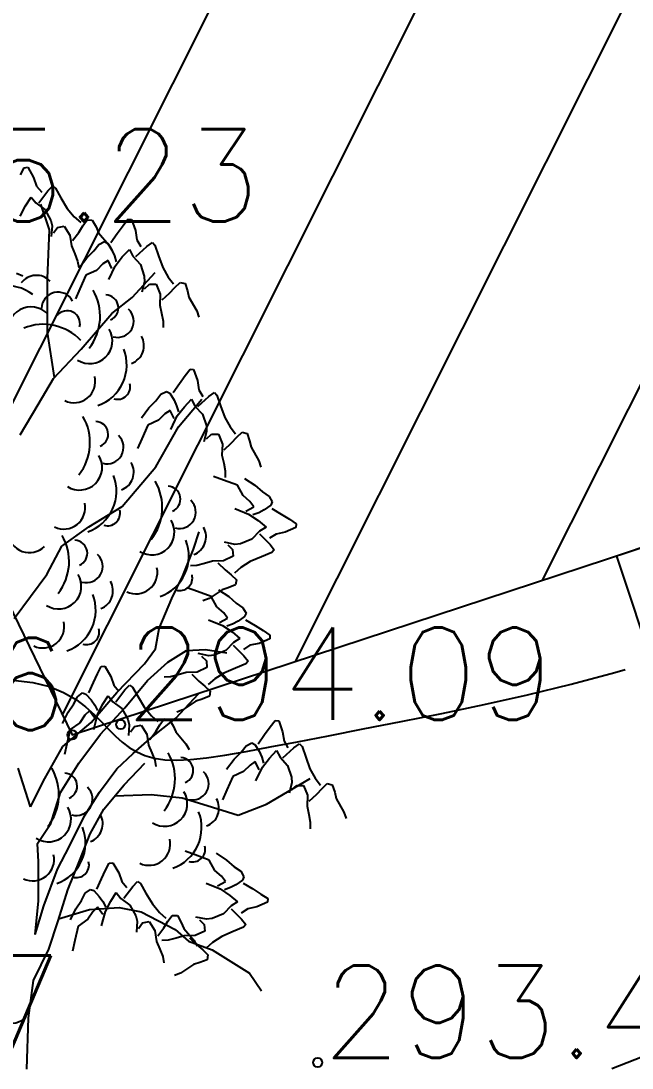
# Model space of a CAD drawing. Extents: x 524954 to 526204, y 9523489 to 9524010.
# Drawn here: x 525972.17 to 525978.8, y 9523745.94 to 9523757.3 of the extents above; entities that cross this region are included whole.
import ezdxf
from ezdxf.enums import TextEntityAlignment as Align

# ---------------------------------------------------------------- set-up
doc = ezdxf.new("R2010")
doc.units = 0
doc.header["$PDMODE"] = 33
doc.header["$PDSIZE"] = 0.1
doc.linetypes.add('ACAD_ISO12W100', pattern=[21, 12, -3, 0, -3, 0, -3])
for name, color, linetype in [('Arbre', 34, 'ACAD_ISO12W100'), ('Bati', 6, 'Continuous'), ('Bati_H', 1, 'Continuous'), ('Cloture', 7, 'Continuous'), ('CN_01_00', 3, 'Continuous'), ('CN_02_00', 4, 'Continuous'), ('TopoAlt', 3, 'Continuous'), ('TOPOJIS', 7, 'Continuous')]:
    doc.layers.add(name, color=color, linetype=linetype)
doc.styles.add('Simplex 1.0', font='Simplex.shx', dxfattribs={"width": 0.99, "height": 1})

# ---------------------------------------------------------------- blocks, each defined once
blk = doc.blocks.new('TCPOINT M')
at = {"color": 0}
blk.add_point((0, 0), dxfattribs=at)
at = {"layer": 'TopoAlt', "style": 'Simplex 1.0', "width": 0.99}
blk.add_attdef('ALT', (0.15, 0.15), '', height=1, dxfattribs=at)
blk = doc.blocks.new('v088')
at = {"linetype": 'Continuous'}
for p, q in [((-0.024, 12.318), (0.016, 12.396)), ((0.016, 12.396), (0.055, 12.4)), ((0.055, 12.4), (0.118, 12.291)), ((0.118, 12.291), (0.152, 12.195)), ((0.152, 12.195), (0.207, 12.131)), ((0.272, 12.144), (0.324, 12.197)), ((0.324, 12.197), (0.356, 12.175)), ((0.356, 12.175), (0.415, 12.069)), ((0.032, 11.984), (0.092, 12.078)), ((0.092, 12.078), (0.144, 12.013)), ((0.175, 12.015), (0.272, 12.144)), ((0.415, 12.069), (0.484, 11.953)), ((-0.025, 11.872), (0.032, 11.984)), ((0.144, 12.013), (0.24, 11.942)), ((0.29, 11.722), (0.197, 12)), ((0.24, 11.942), (0.305, 11.825)), ((0.484, 11.953), (0.56, 11.862)), ((0.305, 11.825), (0.32, 11.765)), ((0.56, 11.862), (0.63, 11.801)), ((0.653, 11.766), (0.699, 11.829)), ((0.699, 11.829), (0.754, 11.828)), ((0.754, 11.828), (0.796, 11.754)), ((1.089, 11.768), (1.142, 11.837)), ((1.142, 11.837), (1.181, 11.833)), ((1.181, 11.833), (1.223, 11.714)), ((0.27, 11.193), (0.29, 11.722)), ((0.32, 11.765), (0.311, 11.65)), ((0.334, 11.69), (0.378, 11.749)), ((0.378, 11.749), (0.45, 11.762)), ((0.45, 11.762), (0.511, 11.664)), ((0.542, 11.608), (0.608, 11.694)), ((0.608, 11.694), (0.653, 11.766)), ((0.796, 11.754), (0.824, 11.689)), ((1.027, 11.683), (1.089, 11.768)), ((1.223, 11.714), (1.239, 11.614)), ((0.511, 11.664), (0.53, 11.547)), ((0.824, 11.689), (0.934, 11.561)), ((0.827, 11.564), (0.889, 11.595)), ((0.889, 11.595), (0.923, 11.575)), ((0.958, 11.583), (1.027, 11.683)), ((1.239, 11.614), (1.281, 11.541)), ((1.346, 11.541), (1.408, 11.583)), ((1.408, 11.583), (1.435, 11.556)), ((0.53, 11.547), (0.565, 11.463)), ((0.696, 11.418), (0.773, 11.494)), ((0.773, 11.494), (0.827, 11.564)), ((0.923, 11.575), (0.969, 11.502)), ((0.934, 11.561), (0.97, 11.497)), ((0.969, 11.502), (0.996, 11.441)), ((1.081, 11.429), (1.158, 11.51)), ((1.158, 11.51), (1.196, 11.437)), ((1.227, 11.433), (1.346, 11.541)), ((1.435, 11.556), (1.473, 11.441)), ((0.565, 11.463), (0.596, 11.383)), ((0.596, 11.383), (0.609, 11.315)), ((0.615, 11.31), (0.696, 11.418)), ((0.869, 11.352), (0.8, 11.283)), ((0.927, 11.391), (0.869, 11.352)), ((0.969, 11.302), (0.927, 11.391)), ((0.996, 11.441), (1.016, 11.375)), ((1.004, 11.329), (1.081, 11.429)), ((1.196, 11.437), (1.277, 11.348)), ((1.473, 11.441), (1.519, 11.314)), ((-0.065, 11.254), (0.001, 11.223)), ((0.8, 11.283), (0.685, 11.229)), ((0.935, 11.183), (1.004, 11.329)), ((1.188, 10.988), (1.437, 11.261)), ((1.277, 11.348), (1.319, 11.221)), ((1.519, 11.314), (1.577, 11.21)), ((0.269, 10.614), (0.27, 11.193)), ((0.685, 11.229), (0.619, 11.083)), ((1.323, 11.16), (1.292, 11.048)), ((1.319, 11.221), (1.323, 11.16)), ((1.323, 11.083), (1.377, 11.133)), ((1.377, 11.133), (1.45, 11.133)), ((1.45, 11.133), (1.492, 11.025)), ((1.577, 11.21), (1.635, 11.137)), ((1.65, 11.098), (1.708, 11.152)), ((1.708, 11.152), (1.762, 11.141)), ((1.762, 11.141), (1.789, 11.06)), ((0.619, 11.083), (0.573, 10.975)), ((1.492, 11.025), (1.489, 10.906)), ((1.512, 10.964), (1.592, 11.037)), ((1.592, 11.037), (1.65, 11.098)), ((1.789, 11.06), (1.804, 10.991)), ((0.968, 10.816), (1.188, 10.988)), ((1.489, 10.906), (1.508, 10.818)), ((1.804, 10.991), (1.889, 10.844)), ((0.634, 10.429), (0.968, 10.816)), ((1.508, 10.818), (1.523, 10.733)), ((1.889, 10.844), (1.912, 10.775)), ((1.523, 10.733), (1.523, 10.664)), ((0.345, 10.122), (0.269, 10.614)), ((0.336, 10.112), (0.634, 10.429)), ((0.168, 9.829), (0.336, 10.112)), ((1.7, 10.058), (1.762, 10.142)), ((1.762, 10.142), (1.816, 10.212)), ((1.816, 10.212), (1.854, 10.208)), ((1.854, 10.208), (1.896, 10.089)), ((1.631, 9.958), (1.7, 10.058)), ((1.896, 10.089), (1.912, 9.989)), ((1.446, 9.869), (1.5, 9.939)), ((1.5, 9.939), (1.562, 9.969)), ((1.562, 9.969), (1.596, 9.95)), ((1.596, 9.95), (1.643, 9.877)), ((1.643, 9.877), (1.669, 9.815)), ((1.69, 9.587), (1.945, 9.885)), ((1.754, 9.804), (1.831, 9.885)), ((1.831, 9.885), (1.869, 9.812)), ((1.9, 9.808), (2.019, 9.915)), ((1.912, 9.989), (1.954, 9.915)), ((2.019, 9.915), (2.081, 9.958)), ((2.081, 9.958), (2.108, 9.931)), ((2.108, 9.931), (2.146, 9.815)), ((-0.025, 9.501), (0.168, 9.829)), ((1.289, 9.685), (1.369, 9.792)), ((1.369, 9.792), (1.446, 9.869)), ((1.6, 9.765), (1.542, 9.727)), ((1.643, 9.677), (1.6, 9.765)), ((1.669, 9.815), (1.689, 9.75)), ((1.677, 9.704), (1.754, 9.804)), ((1.869, 9.812), (1.95, 9.723)), ((2.146, 9.815), (2.193, 9.689)), ((1.473, 9.658), (1.358, 9.604)), ((1.542, 9.727), (1.473, 9.658)), ((1.608, 9.558), (1.677, 9.704)), ((1.95, 9.723), (1.993, 9.596)), ((2.193, 9.689), (2.25, 9.585)), ((1.358, 9.604), (1.292, 9.458)), ((1.444, 9.153), (1.69, 9.587)), ((1.993, 9.596), (1.996, 9.535)), ((2.25, 9.585), (2.308, 9.512)), ((1.292, 9.458), (1.246, 9.35)), ((1.996, 9.535), (1.966, 9.423)), ((1.996, 9.458), (2.05, 9.508)), ((2.05, 9.508), (2.123, 9.508)), ((2.123, 9.508), (2.166, 9.4)), ((2.266, 9.412), (2.323, 9.473)), ((2.323, 9.473), (2.381, 9.527)), ((2.381, 9.527), (2.435, 9.515)), ((2.435, 9.515), (2.462, 9.435)), ((2.462, 9.435), (2.477, 9.365)), ((2.166, 9.4), (2.162, 9.281)), ((2.185, 9.338), (2.266, 9.412)), ((2.477, 9.365), (2.562, 9.219)), ((2.162, 9.281), (2.181, 9.192)), ((2.562, 9.219), (2.585, 9.15)), ((1.08, 8.722), (1.444, 9.153)), ((2.181, 9.192), (2.196, 9.108)), ((2.196, 9.108), (2.196, 9.038)), ((2.18, 9.009), (2.07, 9.048)), ((2.33, 8.953), (2.18, 9.009)), ((2.406, 9.027), (2.519, 8.953)), ((2.391, 8.841), (2.33, 8.953)), ((2.519, 8.953), (2.601, 8.881)), ((2.601, 8.881), (2.673, 8.832)), ((2.465, 8.776), (2.391, 8.841)), ((2.507, 8.721), (2.465, 8.776)), ((2.673, 8.832), (2.708, 8.773)), ((2.708, 8.773), (2.691, 8.737)), ((0.718, 8.503), (1.08, 8.722)), ((2.3, 8.701), (2.45, 8.641)), ((2.421, 8.673), (2.507, 8.721)), ((2.45, 8.641), (2.555, 8.57)), ((2.561, 8.655), (2.497, 8.632)), ((2.621, 8.686), (2.561, 8.655)), ((2.691, 8.737), (2.621, 8.686)), ((2.701, 8.703), (2.805, 8.64)), ((2.805, 8.64), (2.893, 8.584)), ((2.555, 8.57), (2.64, 8.498)), ((2.893, 8.584), (2.966, 8.534)), ((2.966, 8.534), (2.964, 8.496)), ((0.424, 8.292), (0.718, 8.503)), ((1.855, 8.26), (1.913, 8.447)), ((2.57, 8.455), (2.487, 8.369)), ((2.568, 8.425), (2.683, 8.312)), ((2.64, 8.498), (2.57, 8.455)), ((2.749, 8.424), (2.679, 8.378)), ((2.848, 8.446), (2.749, 8.424)), ((2.964, 8.496), (2.848, 8.446)), ((0.262, 7.984), (0.424, 8.292)), ((2.301, 8.311), (2.188, 8.335)), ((2.225, 8.306), (2.278, 8.256)), ((2.362, 8.319), (2.301, 8.311)), ((2.487, 8.369), (2.362, 8.319)), ((2.683, 8.312), (2.729, 8.254)), ((1.736, 7.971), (1.855, 8.26)), ((2.282, 8.183), (2.178, 8.134)), ((2.278, 8.256), (2.282, 8.183)), ((2.591, 8.179), (2.467, 8.125)), ((2.704, 8.225), (2.591, 8.179)), ((2.729, 8.254), (2.704, 8.225)), ((1.888, 8.085), (1.819, 8.08)), ((1.971, 8.105), (1.888, 8.085)), ((2.058, 8.13), (1.971, 8.105)), ((2.178, 8.134), (2.058, 8.13)), ((2.117, 8.111), (2.195, 8.035)), ((2.367, 8.061), (2.298, 7.999)), ((2.467, 8.125), (2.367, 8.061)), ((-0.093, 7.509), (0.262, 7.984)), ((1.617, 7.726), (1.736, 7.971)), ((2.195, 8.035), (2.261, 7.981)), ((2.261, 7.981), (2.318, 7.927)), ((1.896, 7.802), (1.786, 7.841)), ((2.231, 7.841), (2.163, 7.821)), ((2.31, 7.872), (2.231, 7.841)), ((2.318, 7.927), (2.31, 7.872)), ((1.481, 7.4), (1.617, 7.726)), ((2.046, 7.746), (1.896, 7.802)), ((2.022, 7.727), (1.955, 7.7)), ((2.163, 7.821), (2.022, 7.727)), ((2.107, 7.634), (2.046, 7.746)), ((2.123, 7.82), (2.235, 7.746)), ((2.235, 7.746), (2.317, 7.675)), ((2.181, 7.57), (2.107, 7.634)), ((2.317, 7.675), (2.389, 7.625)), ((2.389, 7.625), (2.424, 7.566)), ((2.016, 7.494), (2.166, 7.434)), ((2.137, 7.467), (2.223, 7.514)), ((2.223, 7.514), (2.181, 7.57)), ((2.407, 7.53), (2.337, 7.479)), ((2.424, 7.566), (2.407, 7.53)), ((2.417, 7.496), (2.521, 7.433)), ((1.442, 7.181), (1.481, 7.4)), ((2.166, 7.434), (2.271, 7.363)), ((2.277, 7.448), (2.213, 7.425)), ((2.337, 7.479), (2.277, 7.448)), ((2.521, 7.433), (2.609, 7.377)), ((2.271, 7.363), (2.357, 7.292)), ((2.357, 7.292), (2.286, 7.249)), ((2.68, 7.289), (2.564, 7.239)), ((2.609, 7.377), (2.682, 7.328)), ((2.682, 7.328), (2.68, 7.289)), ((1.321, 7.017), (1.442, 7.181)), ((1.575, 7.035), (1.778, 7.163)), ((1.778, 7.163), (1.983, 7.174)), ((1.983, 7.174), (2.214, 7.135)), ((2.203, 7.162), (2.079, 7.112)), ((2.286, 7.249), (2.203, 7.162)), ((2.284, 7.218), (2.399, 7.105)), ((2.465, 7.218), (2.395, 7.171)), ((2.564, 7.239), (2.465, 7.218)), ((2.018, 7.104), (1.904, 7.128)), ((1.941, 7.1), (1.994, 7.049)), ((1.994, 7.049), (1.999, 6.976)), ((2.079, 7.112), (2.018, 7.104)), ((2.399, 7.105), (2.445, 7.047)), ((2.445, 7.047), (2.42, 7.018)), ((0.813, 6.909), (0.853, 6.987)), ((0.853, 6.987), (0.891, 6.991)), ((0.891, 6.991), (0.955, 6.881)), ((1.023, 6.706), (1.321, 7.017)), ((1.356, 6.837), (1.575, 7.035)), ((1.894, 6.927), (1.775, 6.923)), ((1.999, 6.976), (1.894, 6.927)), ((2.307, 6.972), (2.184, 6.918)), ((2.42, 7.018), (2.307, 6.972)), ((0.719, 6.703), (0.768, 6.815)), ((0.768, 6.815), (0.813, 6.909)), ((0.955, 6.881), (0.989, 6.786)), ((1.107, 6.54), (1.356, 6.837)), ((1.604, 6.878), (1.535, 6.874)), ((1.688, 6.899), (1.604, 6.878)), ((1.775, 6.923), (1.688, 6.899)), ((1.834, 6.904), (1.912, 6.828)), ((1.912, 6.828), (1.977, 6.774)), ((2.084, 6.854), (2.014, 6.792)), ((2.184, 6.918), (2.084, 6.854)), ((0.594, 6.66), (0.649, 6.702)), ((0.649, 6.702), (0.686, 6.689)), ((0.743, 6.383), (1.023, 6.706)), ((0.989, 6.786), (1.044, 6.722)), ((1.011, 6.606), (1.108, 6.734)), ((1.108, 6.734), (1.161, 6.787)), ((1.161, 6.787), (1.192, 6.766)), ((1.192, 6.766), (1.252, 6.66)), ((1.977, 6.774), (2.034, 6.72)), ((2.034, 6.72), (2.026, 6.666)), ((0.554, 6.582), (0.594, 6.66)), ((0.686, 6.689), (0.745, 6.626)), ((0.745, 6.626), (0.783, 6.571)), ((0.868, 6.575), (0.929, 6.669)), ((0.929, 6.669), (0.98, 6.604)), ((0.98, 6.604), (1.076, 6.532)), ((1.252, 6.66), (1.321, 6.544)), ((1.663, 6.427), (1.906, 6.693)), ((1.879, 6.614), (1.738, 6.52)), ((1.947, 6.634), (1.879, 6.614)), ((2.026, 6.666), (1.947, 6.634)), ((0.433, 6.371), (0.493, 6.492)), ((0.493, 6.492), (0.554, 6.582)), ((0.724, 6.509), (0.675, 6.46)), ((0.782, 6.43), (0.724, 6.509)), ((0.783, 6.571), (0.814, 6.51)), ((0.811, 6.463), (0.868, 6.575)), ((0.846, 6.255), (1.107, 6.54)), ((1.076, 6.532), (1.141, 6.416)), ((1.321, 6.544), (1.397, 6.452)), ((1.738, 6.52), (1.671, 6.493)), ((0.438, 6.122), (0.743, 6.383)), ((0.62, 6.379), (0.516, 6.305)), ((0.675, 6.46), (0.62, 6.379)), ((0.771, 6.306), (0.811, 6.463)), ((1.141, 6.416), (1.157, 6.356)), ((1.381, 6.204), (1.663, 6.427)), ((1.397, 6.452), (1.467, 6.391)), ((1.489, 6.356), (1.536, 6.42)), ((1.536, 6.42), (1.591, 6.419)), ((1.591, 6.419), (1.633, 6.344)), ((2.685, 6.334), (2.739, 6.404)), ((2.739, 6.404), (2.777, 6.4)), ((2.777, 6.4), (2.82, 6.28)), ((0.516, 6.305), (0.479, 6.149)), ((0.61, 5.939), (0.846, 6.255)), ((1.157, 6.356), (1.147, 6.241)), ((1.171, 6.28), (1.215, 6.339)), ((1.215, 6.339), (1.286, 6.353)), ((1.286, 6.353), (1.348, 6.255)), ((1.348, 6.255), (1.367, 6.137)), ((1.378, 6.198), (1.444, 6.285)), ((1.444, 6.285), (1.489, 6.356)), ((1.633, 6.344), (1.661, 6.279)), ((1.661, 6.279), (1.771, 6.151)), ((2.554, 6.15), (2.623, 6.25)), ((2.623, 6.25), (2.685, 6.334)), ((2.82, 6.28), (2.835, 6.18)), ((0.479, 6.149), (0.454, 6.035)), ((1.198, 6.044), (1.381, 6.204)), ((1.367, 6.137), (1.402, 6.054)), ((1.771, 6.151), (1.807, 6.088)), ((2.37, 6.061), (2.423, 6.13)), ((2.423, 6.13), (2.485, 6.161)), ((2.485, 6.161), (2.52, 6.142)), ((2.52, 6.142), (2.566, 6.069)), ((2.835, 6.18), (2.877, 6.107)), ((2.943, 6.107), (3.004, 6.15)), ((3.004, 6.15), (3.031, 6.123)), ((0.24, 5.776), (0.438, 6.122)), ((1.021, 5.879), (1.198, 6.044)), ((1.402, 6.054), (1.433, 5.974)), ((2.293, 5.984), (2.37, 6.061)), ((2.566, 6.069), (2.593, 6.007)), ((2.677, 5.996), (2.754, 6.077)), ((2.754, 6.077), (2.793, 6.004)), ((2.823, 6), (2.943, 6.107)), ((3.031, 6.123), (3.07, 6.007)), ((0.411, 5.624), (0.61, 5.939)), ((1.1, 5.706), (1.325, 5.941)), ((1.433, 5.974), (1.446, 5.906)), ((2.212, 5.877), (2.293, 5.984)), ((2.466, 5.919), (2.396, 5.85)), ((2.523, 5.957), (2.466, 5.919)), ((2.566, 5.869), (2.523, 5.957)), ((2.593, 6.007), (2.612, 5.942)), ((2.6, 5.896), (2.677, 5.996)), ((2.793, 6.004), (2.873, 5.915)), ((2.873, 5.915), (2.916, 5.788)), ((3.07, 6.007), (3.116, 5.88)), ((0.085, 5.468), (-0.049, 5.888)), ((0.834, 5.626), (1.021, 5.879)), ((2.281, 5.796), (2.216, 5.65)), ((2.396, 5.85), (2.281, 5.796)), ((2.531, 5.75), (2.6, 5.896)), ((3.116, 5.88), (3.173, 5.777)), ((0.085, 5.468), (0.24, 5.776)), ((0.881, 5.441), (1.1, 5.706)), ((2.646, 5.496), (3.119, 5.774)), ((2.92, 5.727), (2.889, 5.615)), ((2.916, 5.788), (2.92, 5.727)), ((2.92, 5.65), (2.973, 5.7)), ((2.973, 5.7), (3.047, 5.7)), ((3.047, 5.7), (3.089, 5.592)), ((3.173, 5.777), (3.231, 5.703)), ((3.247, 5.665), (3.304, 5.719)), ((3.304, 5.719), (3.358, 5.707)), ((3.358, 5.707), (3.385, 5.627)), ((0.306, 5.286), (0.411, 5.624)), ((0.671, 5.368), (0.834, 5.626)), ((1.001, 5.586), (1.394, 5.601)), ((1.394, 5.601), (1.731, 5.564)), ((1.731, 5.564), (2, 5.483)), ((2.216, 5.65), (2.169, 5.542)), ((3.089, 5.592), (3.085, 5.473)), ((3.108, 5.53), (3.189, 5.603)), ((3.189, 5.603), (3.247, 5.665)), ((3.385, 5.627), (3.4, 5.557)), ((2, 5.483), (2.338, 5.378)), ((2.338, 5.378), (2.646, 5.496)), ((3.085, 5.473), (3.104, 5.384)), ((3.4, 5.557), (3.485, 5.411)), ((0.51, 5.041), (0.671, 5.368)), ((0.731, 5.176), (0.881, 5.441)), ((3.104, 5.384), (3.12, 5.3)), ((3.485, 5.411), (3.508, 5.342)), ((0.161, 5.071), (0.306, 5.286)), ((3.12, 5.3), (3.12, 5.23)), ((0.619, 4.888), (0.731, 5.176)), ((0.172, 4.872), (0.161, 5.071)), ((0.379, 4.79), (0.51, 5.041)), ((0.489, 4.568), (0.619, 4.888)), ((1.872, 4.946), (1.762, 4.985)), ((2.022, 4.89), (1.872, 4.946)), ((2.083, 4.778), (2.022, 4.89)), ((2.099, 4.964), (2.211, 4.89)), ((2.211, 4.89), (2.293, 4.818)), ((0.174, 4.45), (0.172, 4.872)), ((0.231, 4.395), (0.379, 4.79)), ((0.855, 4.685), (0.899, 4.779)), ((0.899, 4.779), (0.939, 4.857)), ((0.939, 4.857), (0.978, 4.861)), ((0.978, 4.861), (1.042, 4.751)), ((2.157, 4.714), (2.083, 4.778)), ((2.293, 4.818), (2.365, 4.769)), ((2.365, 4.769), (2.4, 4.71)), ((0.805, 4.573), (0.855, 4.685)), ((1.042, 4.751), (1.075, 4.656)), ((1.075, 4.656), (1.131, 4.592)), ((1.195, 4.604), (1.247, 4.657)), ((1.247, 4.657), (1.279, 4.636)), ((2.113, 4.611), (2.199, 4.658)), ((2.199, 4.658), (2.157, 4.714)), ((2.383, 4.674), (2.313, 4.623)), ((2.4, 4.71), (2.383, 4.674)), ((0.384, 4.23), (0.489, 4.568)), ((0.68, 4.53), (0.735, 4.572)), ((0.735, 4.572), (0.773, 4.559)), ((0.773, 4.559), (0.832, 4.496)), ((1.098, 4.476), (1.195, 4.604)), ((1.279, 4.636), (1.338, 4.53)), ((1.992, 4.638), (2.142, 4.578)), ((2.142, 4.578), (2.247, 4.507)), ((2.253, 4.592), (2.189, 4.569)), ((2.313, 4.623), (2.253, 4.592)), ((2.393, 4.64), (2.497, 4.577)), ((2.497, 4.577), (2.585, 4.521)), ((0.138, 4.082), (0.174, 4.45)), ((0.579, 4.362), (0.64, 4.452)), ((0.64, 4.452), (0.68, 4.53)), ((0.832, 4.496), (0.87, 4.441)), ((0.87, 4.441), (0.901, 4.38)), ((0.898, 4.333), (0.955, 4.445)), ((0.955, 4.445), (1.015, 4.539)), ((1.015, 4.539), (1.067, 4.474)), ((1.067, 4.474), (1.163, 4.402)), ((1.338, 4.53), (1.407, 4.414)), ((2.247, 4.507), (2.332, 4.436)), ((2.332, 4.436), (2.262, 4.393)), ((2.656, 4.433), (2.54, 4.383)), ((2.585, 4.521), (2.658, 4.472)), ((2.658, 4.472), (2.656, 4.433)), ((0.138, 4.082), (0.231, 4.395)), ((0.391, 4.253), (0.724, 4.355)), ((0.52, 4.241), (0.579, 4.362)), ((0.761, 4.33), (0.706, 4.249)), ((0.724, 4.355), (1.047, 4.375)), ((0.811, 4.379), (0.761, 4.33)), ((0.869, 4.3), (0.811, 4.379)), ((0.857, 4.176), (0.898, 4.333)), ((1.047, 4.375), (1.284, 4.33)), ((1.163, 4.402), (1.228, 4.286)), ((1.284, 4.33), (1.655, 4.138)), ((1.407, 4.414), (1.483, 4.322)), ((1.483, 4.322), (1.554, 4.261)), ((2.262, 4.393), (2.179, 4.306)), ((2.26, 4.362), (2.375, 4.249)), ((2.441, 4.361), (2.371, 4.315)), ((2.54, 4.383), (2.441, 4.361)), ((0.285, 3.923), (0.384, 4.23)), ((0.706, 4.249), (0.603, 4.175)), ((1.228, 4.286), (1.243, 4.226)), ((1.243, 4.226), (1.234, 4.11)), ((1.258, 4.15), (1.301, 4.209)), ((1.301, 4.209), (1.373, 4.223)), ((1.373, 4.223), (1.435, 4.125)), ((1.531, 4.155), (1.576, 4.226)), ((1.576, 4.226), (1.623, 4.29)), ((1.623, 4.29), (1.678, 4.289)), ((1.678, 4.289), (1.719, 4.214)), ((1.719, 4.214), (1.747, 4.149)), ((1.994, 4.248), (1.88, 4.272)), ((1.917, 4.244), (1.97, 4.193)), ((2.055, 4.256), (1.994, 4.248)), ((2.179, 4.306), (2.055, 4.256)), ((2.375, 4.249), (2.421, 4.191)), ((0.603, 4.175), (0.566, 4.019)), ((1.435, 4.125), (1.453, 4.007)), ((1.465, 4.068), (1.531, 4.155)), ((1.655, 4.138), (1.8, 4.011)), ((1.747, 4.149), (1.858, 4.021)), ((1.975, 4.12), (1.87, 4.071)), ((1.97, 4.193), (1.975, 4.12)), ((2.283, 4.116), (2.16, 4.062)), ((2.396, 4.162), (2.283, 4.116)), ((2.421, 4.191), (2.396, 4.162)), ((0.566, 4.019), (0.541, 3.904)), ((1.453, 4.007), (1.488, 3.924)), ((1.58, 4.022), (1.511, 4.017)), ((1.664, 4.043), (1.58, 4.022)), ((1.751, 4.067), (1.664, 4.043)), ((1.87, 4.071), (1.751, 4.067)), ((1.8, 4.011), (2.057, 3.917)), ((1.81, 4.048), (1.888, 3.972)), ((1.858, 4.021), (1.893, 3.958)), ((2.059, 3.998), (1.99, 3.936)), ((2.16, 4.062), (2.059, 3.998)), ((0.118, 3.584), (0.285, 3.923)), ((1.488, 3.924), (1.519, 3.844)), ((1.888, 3.972), (1.953, 3.918)), ((1.953, 3.918), (2.01, 3.864)), ((2.01, 3.864), (2.002, 3.81)), ((2.057, 3.917), (2.461, 3.664)), ((1.519, 3.844), (1.532, 3.776)), ((1.855, 3.758), (1.714, 3.664)), ((1.923, 3.778), (1.855, 3.758)), ((2.002, 3.81), (1.923, 3.778)), ((1.714, 3.664), (1.647, 3.637)), ((2.461, 3.664), (2.589, 3.474)), ((0.064, 3.179), (0.118, 3.584)), ((0.045, 2.625), (0.064, 3.179))]:
    blk.add_line(p, q, dxfattribs=at)
for centre, major_axis, start_param, end_param in [((-0.176, 10.651), (0.33, 0.33), 0.12682, 1.733702), ((0.15, 11.024), (0.145, 0.145), 6.263619, 7.998733), ((0.383, 10.87), (-0.125, 0.125), 4.396235, 7.060094), ((0.275, 10.786), (0.4, 0.4), 4.836335, 6.022049), ((0.899, 10.876), (0.099, 0.099), 4.31771, 7.031286), ((0.091, 10.641), (0.174, 0.174), 6.236163, 8.918901), ((0.483, 10.705), (-0.099, 0.099), 3.680741, 6.394318), ((1.029, 10.733), (-0.125, 0.125), 2.081137, 4.744996), ((0.223, 10.132), (-0.4, 0.4), 4.689978, 5.875693), ((0.728, 10.517), (-0.174, 0.174), 1.793126, 4.475865), ((1.111, 10.467), (-0.145, 0.145), 2.713295, 4.448408), ((0.662, 10.258), (-0.33, 0.33), 2.69514, 4.302022), ((0.557, 10.08), (0.164, 0.164), 3.478918, 5.717341), ((1.031, 10.021), (0.0964, 0.0964), 3.62262, 5.745019), ((0.165, 9.415), (0.4, 0.4), 4.836335, 6.022049), ((0.788, 9.505), (-0.099, 0.099), 2.746913, 5.46049), ((0.918, 9.363), (0.125, 0.125), 3.651933, 6.315792), ((0.617, 9.147), (-0.174, 0.174), 1.793126, 4.475865), ((1.001, 9.096), (-0.145, 0.145), 2.713295, 4.448408), ((0.552, 8.888), (-0.33, 0.33), 2.69514, 4.302022), ((0.949, 8.713), (-0.4, 0.4), 3.265538, 4.451253), ((1.572, 8.803), (0.099, 0.099), 4.31771, 7.031286), ((0.447, 8.71), (-0.164, 0.164), 1.908121, 4.146545), ((1.702, 8.661), (0.125, 0.125), 3.651933, 6.315792), ((0.921, 8.65), (0.0964, 0.0964), 3.62262, 5.745019), ((1.401, 8.445), (0.174, 0.174), 3.363922, 6.046661), ((0.074, 8.455), (0.164, 0.164), 2.463212, 4.701636), ((-0.061, 8.127), (-0.4, 0.4), 3.265538, 4.451253), ((1.785, 8.394), (-0.145, 0.145), 2.713295, 4.448408), ((0.562, 8.217), (0.099, 0.099), 4.31771, 7.031286), ((1.336, 8.186), (-0.33, 0.33), 2.69514, 4.302022), ((0.692, 8.074), (-0.125, 0.125), 2.081137, 4.744996), ((0.391, 7.858), (0.174, 0.174), 3.363922, 6.046661), ((1.23, 8.008), (0.164, 0.164), 3.478918, 5.717341), ((1.705, 7.948), (-0.0964, 0.0964), 2.051824, 4.174223), ((0.775, 7.808), (-0.145, 0.145), 2.713295, 4.448408), ((0.326, 7.599), (0.33, 0.33), 4.265936, 5.872819), ((0.221, 7.421), (0.164, 0.164), 3.478918, 5.717341), ((0.695, 7.362), (-0.0964, 0.0964), 2.051824, 4.174223), ((1.088, 5.771), (-0.4, 0.4), 3.265538, 4.451253), ((1.711, 5.861), (0.099, 0.099), 4.31771, 7.031286), ((-0.172, 5.602), (0.4, 0.4), 4.836335, 6.022049), ((0.452, 5.692), (0.099, 0.099), 4.31771, 7.031286), ((1.841, 5.718), (-0.125, 0.125), 2.081137, 4.744996), ((0.582, 5.55), (0.125, 0.125), 3.651933, 6.315792), ((1.54, 5.502), (0.174, 0.174), 3.363922, 6.046661), ((0.28, 5.334), (0.174, 0.174), 3.363922, 6.046661), ((1.924, 5.452), (-0.145, 0.145), 2.713295, 4.448408), ((0.664, 5.283), (-0.145, 0.145), 2.713295, 4.448408), ((1.475, 5.243), (0.33, 0.33), 4.265936, 5.872819), ((0.215, 5.075), (-0.33, 0.33), 2.69514, 4.302022), ((1.37, 5.065), (-0.164, 0.164), 1.908121, 4.146545), ((1.844, 5.006), (-0.0964, 0.0964), 2.051824, 4.174223), ((0.11, 4.897), (-0.164, 0.164), 1.908121, 4.146545), ((0.584, 4.837), (0.0964, 0.0964), 3.62262, 5.745019), ((-0.123, 3.354), (0.164, 0.164), 2.463212, 4.701636)]:
    blk.add_ellipse(centre, major_axis=major_axis, ratio=1, start_param=start_param, end_param=end_param, dxfattribs=at)

msp = doc.modelspace()

# ---------------------------------------------------------------- hatches: boundary and pattern name
at = {"layer": 'Bati_H'}
h = msp.add_hatch(dxfattribs=at)
h.set_pattern_fill('_U', color=256, scale=2, angle=63.3432, style=0, pattern_type=0)
h.set_pattern_definition([(63.343203168, (0, 0), (-1.7874198754, 0.8972904708), [])])
h.paths.add_polyline_path([(525979.466, 9523748.983), (525988.425, 9523751.953), (525998.602, 9523755.107), (525996.397, 9523761.724), (525997.072, 9523763.062), (525995.522, 9523767.541), (525992.905, 9523767.442), (525991.359, 9523772.279), (525990.761, 9523772.088), (525976, 9523767.846), (525974.764, 9523765.308), (525973.367, 9523766.073), (525969.988, 9523759.861), (525971.385, 9523759.096), (525970.049, 9523755.071), (525972.728, 9523749.557), (525979.052, 9523751.634), (525978.633, 9523751.495)])

# ---------------------------------------------------------------- linework, layer by layer
at = {"layer": 'Bati', "flags": 128}
msp.add_lwpolyline([(525979.466, 9523748.983), (525988.425, 9523751.953), (525998.602, 9523755.107), (525996.397, 9523761.724), (525997.072, 9523763.062), (525995.522, 9523767.541), (525992.905, 9523767.442), (525991.359, 9523772.279), (525990.761, 9523772.088), (525976, 9523767.846), (525974.764, 9523765.308), (525973.367, 9523766.073), (525969.988, 9523759.861), (525971.385, 9523759.096), (525970.049, 9523755.071), (525972.728, 9523749.557), (525979.052, 9523751.634), (525978.633, 9523751.495)], close=True, dxfattribs=at)
at = {"layer": 'Cloture', "flags": 128}
msp.add_lwpolyline([(525970.049, 9523755.071), (525972.728, 9523749.557)], dxfattribs=at)
at = {"layer": 'CN_01_00', "elevation": 293, "flags": 128}
msp.add_lwpolyline([(525978.581, 9523745.938), (525978.913, 9523746.068)], dxfattribs=at)
at = {"layer": 'CN_02_00', "elevation": 294, "flags": 128}
msp.add_lwpolyline([(525972.085, 9523750.151), (525972.301, 9523750.125), (525972.483, 9523750.079), (525972.636, 9523750.017), (525972.764, 9523749.943), (525972.873, 9523749.862), (525972.966, 9523749.777), (525973.049, 9523749.694), (525973.125, 9523749.615), (525973.199, 9523749.543), (525973.272, 9523749.477), (525973.347, 9523749.42), (525973.429, 9523749.371), (525973.518, 9523749.332), (525973.618, 9523749.304), (525973.732, 9523749.287), (525973.862, 9523749.283), (525974.012, 9523749.29), (525974.186, 9523749.309), (525974.385, 9523749.338), (525974.614, 9523749.377), (525974.875, 9523749.426), (525975.173, 9523749.482), (525975.509, 9523749.547), (525975.886, 9523749.62), (525976.298, 9523749.7), (525976.737, 9523749.788), (525977.195, 9523749.885), (525977.665, 9523749.991), (525978.14, 9523750.107), (525978.612, 9523750.233), (525978.724, 9523750.266)], dxfattribs=at)

# ---------------------------------------------------------------- block references
at = {"layer": 'Arbre'}
msp.add_blockref('v088', (525972.191, 9523743.309), dxfattribs=at)
at = {"layer": 'TOPOJIS'}
ref = msp.add_blockref('TCPOINT M', (525970.049, 9523755.071, 295.23), dxfattribs=at)
ref.add_attrib('ALT', '295.23', (525970.099, 9523755.121, 295.23), dxfattribs={"layer": 'TopoAlt', "height": 1, "style": 'Simplex 1.0', "width": 0.99})
ref = msp.add_blockref('TCPOINT M', (525973.255, 9523749.669, 294.09), dxfattribs=at)
ref.add_attrib('ALT', '294.09', (525973.305, 9523749.719, 294.09), dxfattribs={"layer": 'TopoAlt', "height": 1, "style": 'Simplex 1.0', "width": 0.99})
ref = msp.add_blockref('TCPOINT M', (525972.728, 9523749.557, 293.76), dxfattribs=at)
ref.add_attrib('ALT', '293.76', dxfattribs={"layer": 'TopoAlt', "height": 1, "style": 'Simplex 1.0', "width": 0.99}).set_placement((525972.678, 9523749.607, 293.76), align=Align.RIGHT)
ref = msp.add_blockref('TCPOINT M', (525967.908, 9523746.113, 293.27), dxfattribs=at)
ref.add_attrib('ALT', '293.27', (525967.958, 9523746.163, 293.27), dxfattribs={"layer": 'TopoAlt', "height": 1, "style": 'Simplex 1.0', "width": 0.99})
ref = msp.add_blockref('TCPOINT M', (525975.391, 9523746.005, 293.45), dxfattribs=at)
ref.add_attrib('ALT', '293.45', (525975.441, 9523746.055, 293.45), dxfattribs={"layer": 'TopoAlt', "height": 1, "style": 'Simplex 1.0', "width": 0.99})

doc.saveas('drawing.dxf')
